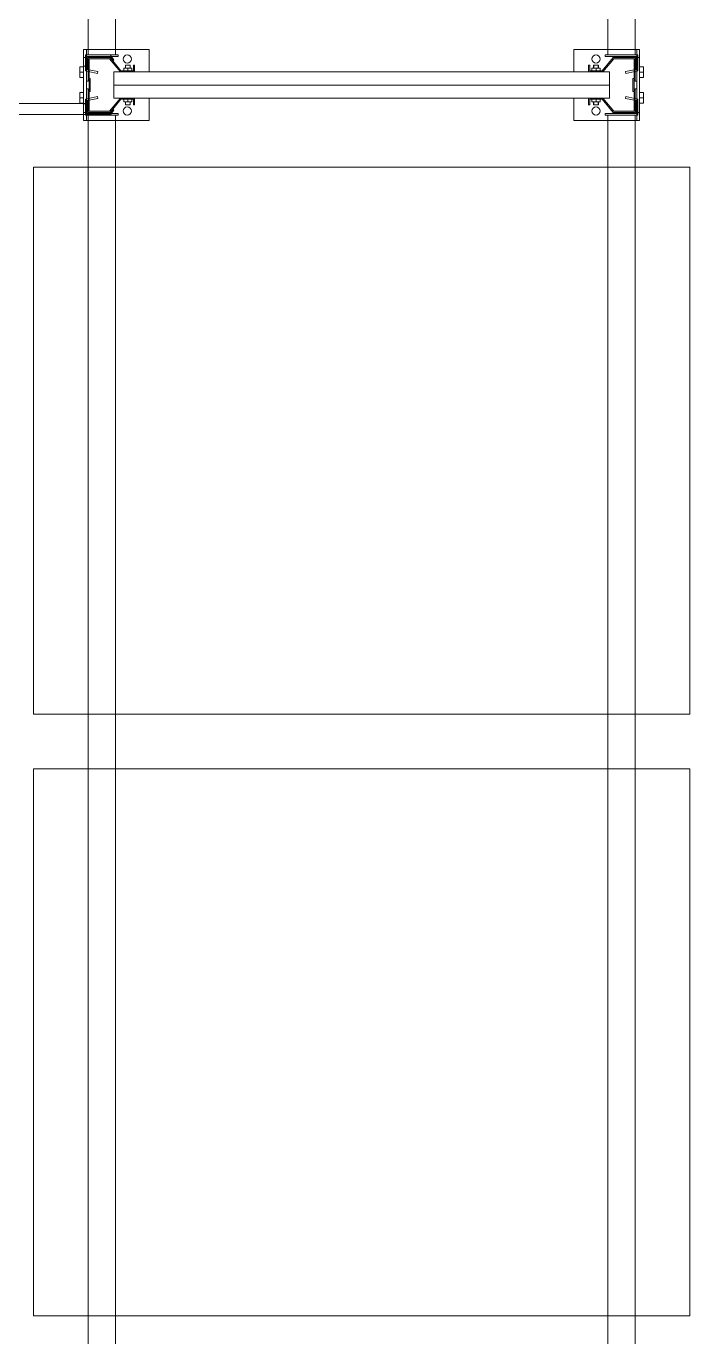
# Model space of a CAD drawing. Header units: metres. Extents: x 0 to 8715937, y -236336 to 216.
# Drawn here: x 158.661 to 159.874, y 53.806 to 56.202 of the extents above; entities that cross this region are included whole.
import ezdxf

# ---------------------------------------------------------------- set-up
doc = ezdxf.new("R2010")
doc.units = ezdxf.units.M
doc.header["$MEASUREMENT"] = 0
for name, color, linetype in [('0-BLOCK-EQUIPAMIENTO', 7, 'Continuous'), ('AAA BAST', 5, 'Continuous'), ('AAA CONECT', 3, 'Continuous'), ('AAA LARG', 1, 'Continuous'), ('AAA PALLETS', 7, 'Continuous')]:
    doc.layers.add(name, color=color, linetype=linetype)

# ---------------------------------------------------------------- blocks, each defined once
blk = doc.blocks.new('1A MODULO D FTE')
at = {"layer": 'AAA BAST', "lineweight": 5}
for points in [[(-2.34, 0.415), (-2.34, 0.417), (-2.35, 0.417), (-2.35, 0.44), (-2.326, 0.46), (-2.326, 0.5), (-2.366, 0.5), (-2.366, 0.498), (-2.386, 0.498), (-2.386, 0.5), (-2.426, 0.5), (-2.426, 0.46), (-2.402, 0.44), (-2.402, 0.417), (-2.412, 0.417), (-2.412, 0.415), (-2.4, 0.415), (-2.4, 0.4409), (-2.424, 0.4609), (-2.424, 0.498), (-2.388, 0.498), (-2.388, 0.496), (-2.364, 0.496), (-2.364, 0.498), (-2.328, 0.498), (-2.328, 0.4609), (-2.352, 0.4409), (-2.352, 0.415)], [(-0.012, 0.415), (-0.012, 0.417), (-0.002, 0.417), (-0.002, 0.44), (-0.026, 0.46), (-0.026, 0.5), (0.014, 0.5), (0.014, 0.498), (0.034, 0.498), (0.034, 0.5), (0.074, 0.5), (0.074, 0.46), (0.05, 0.44), (0.05, 0.417), (0.06, 0.417), (0.06, 0.415), (0.048, 0.415), (0.048, 0.4409), (0.072, 0.4609), (0.072, 0.498), (0.036, 0.498), (0.036, 0.496), (0.012, 0.496), (0.012, 0.498), (-0.024, 0.498), (-0.024, 0.4609), (0, 0.4409), (0, 0.415)], [(-2.34, -0.415), (-2.34, -0.417), (-2.35, -0.417), (-2.35, -0.44), (-2.326, -0.46), (-2.326, -0.5), (-2.366, -0.5), (-2.366, -0.498), (-2.386, -0.498), (-2.386, -0.5), (-2.426, -0.5), (-2.426, -0.46), (-2.402, -0.44), (-2.402, -0.417), (-2.412, -0.417), (-2.412, -0.415), (-2.4, -0.415), (-2.4, -0.4409), (-2.424, -0.4609), (-2.424, -0.498), (-2.388, -0.498), (-2.388, -0.496), (-2.364, -0.496), (-2.364, -0.498), (-2.328, -0.498), (-2.328, -0.4609), (-2.352, -0.4409), (-2.352, -0.415)], [(-0.012, -0.415), (-0.012, -0.417), (-0.002, -0.417), (-0.002, -0.44), (-0.026, -0.46), (-0.026, -0.5), (0.014, -0.5), (0.014, -0.498), (0.034, -0.498), (0.034, -0.5), (0.074, -0.5), (0.074, -0.46), (0.05, -0.44), (0.05, -0.417), (0.06, -0.417), (0.06, -0.415), (0.048, -0.415), (0.048, -0.4409), (0.072, -0.4609), (0.072, -0.498), (0.036, -0.498), (0.036, -0.496), (0.012, -0.496), (0.012, -0.498), (-0.024, -0.498), (-0.024, -0.4609), (0, -0.4409), (0, -0.415)]]:
    blk.add_hatch(color=251, dxfattribs=at).paths.add_polyline_path(points)
at = {"layer": 'AAA BAST', "color": 251, "lineweight": 5}
for p, q in [((-2.426, 0.5082), (-2.441, 0.5082)), ((-2.441, 0.5082), (-2.441, 0.3882)), ((-2.426, 0.5032), (-2.441, 0.5032)), ((-2.326, 0.5082), (-2.426, 0.5082)), ((-2.426, 0.5082), (-2.426, 0.5032)), ((-2.426, 0.5032), (-2.326, 0.5032)), ((-2.416, 0.5), (-2.416, 0.5032)), ((-2.416, 0.5032), (-2.383, 0.5032)), ((-2.3895, 0.5152), (-2.4095, 0.5152)), ((-2.4095, 0.5082), (-2.4095, 0.5152)), ((-2.3995, 0.5082), (-2.3995, 0.5152)), ((-2.3895, 0.5082), (-2.3895, 0.5152)), ((-2.383, 0.5), (-2.383, 0.5032)), ((-2.369, 0.5), (-2.369, 0.5032)), ((-2.3625, 0.5152), (-2.3425, 0.5152)), ((-2.3625, 0.5082), (-2.3625, 0.5152)), ((-2.3525, 0.5082), (-2.3525, 0.5152)), ((-2.3425, 0.5082), (-2.3425, 0.5152)), ((-2.336, 0.5), (-2.336, 0.5032)), ((-2.326, 0.5032), (-2.326, 0.5082)), ((-2.311, 0.5082), (-2.326, 0.5082)), ((-2.326, 0.5032), (-2.311, 0.5032)), ((-2.311, 0.3882), (-2.311, 0.5082)), ((-0.041, 0.3882), (-0.041, 0.5082)), ((-0.041, 0.5082), (-0.026, 0.5082)), ((-0.026, 0.5032), (-0.041, 0.5032)), ((-0.026, 0.5032), (-0.026, 0.5082)), ((-0.026, 0.5082), (0.074, 0.5082)), ((0.074, 0.5032), (-0.026, 0.5032)), ((-0.016, 0.5), (-0.016, 0.5032)), ((0.0105, 0.5152), (-0.0095, 0.5152)), ((-0.0095, 0.5082), (-0.0095, 0.5152)), ((0.0005, 0.5082), (0.0005, 0.5152)), ((0.0105, 0.5082), (0.0105, 0.5152)), ((0.017, 0.5), (0.017, 0.5032)), ((0.031, 0.5), (0.031, 0.5032)), ((0.064, 0.5032), (0.031, 0.5032)), ((0.0375, 0.5152), (0.0575, 0.5152)), ((0.0375, 0.5082), (0.0375, 0.5152)), ((0.0475, 0.5082), (0.0475, 0.5152)), ((0.0575, 0.5082), (0.0575, 0.5152)), ((0.064, 0.5), (0.064, 0.5032)), ((0.074, 0.5082), (0.074, 0.5032)), ((0.074, 0.5082), (0.089, 0.5082)), ((0.074, 0.5032), (0.089, 0.5032)), ((0.089, 0.5082), (0.089, 0.3882)), ((-2.386, 0.5), (-2.426, 0.5)), ((-2.426, 0.5), (-2.426, 0.46)), ((-2.424, 0.498), (-2.424, 0.4609)), ((-2.388, 0.498), (-2.424, 0.498)), ((-2.388, 0.498), (-2.388, 0.496)), ((-2.364, 0.496), (-2.388, 0.496)), ((-2.386, 0.5), (-2.386, 0.498)), ((-2.386, 0.5), (-2.383, 0.5)), ((-2.366, 0.498), (-2.386, 0.498)), ((-2.366, 0.5), (-2.369, 0.5)), ((-2.326, 0.5), (-2.366, 0.5)), ((-2.366, 0.5), (-2.366, 0.498)), ((-2.328, 0.498), (-2.364, 0.498)), ((-2.364, 0.498), (-2.364, 0.496)), ((-2.328, 0.498), (-2.328, 0.4609)), ((-2.326, 0.5), (-2.326, 0.46)), ((-0.026, 0.5), (0.014, 0.5)), ((-0.026, 0.5), (-0.026, 0.46)), ((-0.024, 0.498), (-0.024, 0.4609)), ((-0.024, 0.498), (0.012, 0.498)), ((0.012, 0.498), (0.012, 0.496)), ((0.012, 0.496), (0.036, 0.496)), ((0.014, 0.5), (0.014, 0.498)), ((0.014, 0.5), (0.017, 0.5)), ((0.014, 0.498), (0.034, 0.498)), ((0.034, 0.5), (0.031, 0.5)), ((0.034, 0.5), (0.074, 0.5)), ((0.034, 0.5), (0.034, 0.498)), ((0.036, 0.498), (0.072, 0.498)), ((0.036, 0.498), (0.036, 0.496)), ((0.072, 0.498), (0.072, 0.4609)), ((0.074, 0.5), (0.074, 0.46)), ((-2.426, 0.46), (-2.402, 0.44)), ((-2.424, 0.4609), (-2.4, 0.4409)), ((-2.328, 0.4609), (-2.352, 0.4409)), ((-2.326, 0.46), (-2.35, 0.44)), ((-0.026, 0.46), (-0.002, 0.44)), ((-0.024, 0.4609), (0, 0.4409)), ((0.072, 0.4609), (0.048, 0.4409)), ((0.074, 0.46), (0.05, 0.44)), ((-2.402, 0.436), (-2.407, 0.436)), ((-2.407, 0.421), (-2.407, 0.436)), ((-2.402, 0.44), (-2.402, 0.417)), ((-2.4, 0.453), (-2.376, 0.453)), ((-2.4, -0.453), (-2.4, 0.453)), ((-2.4, 0.4409), (-2.4, 0.415)), ((-2.376, 0.453), (-2.352, 0.453)), ((-2.376, -0.453), (-2.376, 0.453)), ((-2.352, -0.453), (-2.352, 0.453)), ((-2.352, 0.4409), (-2.352, 0.415)), ((-2.35, 0.44), (-2.35, 0.417)), ((-2.345, 0.436), (-2.35, 0.436)), ((-2.35, 0.421), (-2.35, 0.436)), ((-2.345, 0.421), (-2.345, 0.436)), ((-2.345, 0.4328), (-2.34, 0.4328)), ((-2.34, 0.4243), (-2.34, 0.4328)), ((-0.007, 0.4328), (-0.012, 0.4328)), ((-0.012, 0.4243), (-0.012, 0.4328)), ((-0.007, 0.436), (-0.002, 0.436)), ((-0.007, 0.421), (-0.007, 0.436)), ((-0.002, 0.44), (-0.002, 0.417)), ((-0.002, 0.421), (-0.002, 0.436)), ((0.024, 0.453), (0, 0.453)), ((0, -0.453), (0, 0.453)), ((0, 0.4409), (0, 0.415)), ((0.048, 0.453), (0.024, 0.453)), ((0.024, -0.453), (0.024, 0.453)), ((0.048, -0.453), (0.048, 0.453)), ((0.048, 0.4409), (0.048, 0.415)), ((0.05, 0.44), (0.05, 0.417)), ((0.05, 0.436), (0.055, 0.436)), ((0.055, 0.421), (0.055, 0.436)), ((-2.402, 0.417), (-2.412, 0.417)), ((-2.412, 0.417), (-2.412, 0.415)), ((-2.4, 0.415), (-2.412, 0.415)), ((-2.402, 0.4285), (-2.407, 0.4285)), ((-2.402, 0.421), (-2.407, 0.421)), ((-2.352, 0.415), (-2.34, 0.415)), ((-2.345, 0.4285), (-2.35, 0.4285)), ((-2.345, 0.421), (-2.35, 0.421)), ((-2.35, 0.417), (-2.34, 0.417)), ((-2.345, 0.4243), (-2.34, 0.4243)), ((-2.34, 0.415), (-2.34, 0.417)), ((-0.007, 0.4243), (-0.012, 0.4243)), ((-0.002, 0.417), (-0.012, 0.417)), ((-0.012, 0.415), (-0.012, 0.417)), ((0, 0.415), (-0.012, 0.415)), ((-0.007, 0.4285), (-0.002, 0.4285)), ((-0.007, 0.421), (-0.002, 0.421)), ((0.048, 0.415), (0.06, 0.415)), ((0.05, 0.4285), (0.055, 0.4285)), ((0.05, 0.421), (0.055, 0.421)), ((0.05, 0.417), (0.06, 0.417)), ((0.06, 0.417), (0.06, 0.415)), ((-2.441, 0.3882), (-2.4, 0.3882)), ((-2.352, 0.3882), (-2.311, 0.3882)), ((0, 0.3882), (-0.041, 0.3882)), ((0.089, 0.3882), (0.048, 0.3882)), ((-2.441, -0.5082), (-2.441, -0.3882)), ((-2.441, -0.3882), (-2.4, -0.3882)), ((-2.352, -0.3882), (-2.311, -0.3882)), ((-2.311, -0.3882), (-2.311, -0.5082)), ((0, -0.3882), (-0.041, -0.3882)), ((-0.041, -0.3882), (-0.041, -0.5082)), ((0.089, -0.3882), (0.048, -0.3882)), ((0.089, -0.5082), (0.089, -0.3882)), ((-2.4, -0.415), (-2.412, -0.415)), ((-2.412, -0.417), (-2.412, -0.415)), ((-2.402, -0.417), (-2.412, -0.417)), ((-2.402, -0.4199), (-2.407, -0.4199)), ((-2.407, -0.4349), (-2.407, -0.4199)), ((-2.402, -0.4274), (-2.407, -0.4274)), ((-2.402, -0.44), (-2.402, -0.417)), ((-2.4, -0.4409), (-2.4, -0.415)), ((-2.352, -0.4409), (-2.352, -0.415)), ((-2.352, -0.415), (-2.34, -0.415)), ((-2.35, -0.44), (-2.35, -0.417)), ((-2.35, -0.417), (-2.34, -0.417)), ((-2.345, -0.4199), (-2.35, -0.4199)), ((-2.35, -0.4349), (-2.35, -0.4199)), ((-2.345, -0.4274), (-2.35, -0.4274)), ((-2.345, -0.4349), (-2.345, -0.4199)), ((-2.345, -0.4232), (-2.34, -0.4232)), ((-2.34, -0.415), (-2.34, -0.417)), ((-2.34, -0.4317), (-2.34, -0.4232)), ((0, -0.415), (-0.012, -0.415)), ((-0.012, -0.415), (-0.012, -0.417)), ((-0.002, -0.417), (-0.012, -0.417)), ((-0.007, -0.4232), (-0.012, -0.4232)), ((-0.012, -0.4317), (-0.012, -0.4232)), ((-0.007, -0.4199), (-0.002, -0.4199)), ((-0.007, -0.4349), (-0.007, -0.4199)), ((-0.007, -0.4274), (-0.002, -0.4274)), ((-0.002, -0.44), (-0.002, -0.417)), ((-0.002, -0.4349), (-0.002, -0.4199)), ((0, -0.4409), (0, -0.415)), ((0.048, -0.4409), (0.048, -0.415)), ((0.048, -0.415), (0.06, -0.415)), ((0.05, -0.44), (0.05, -0.417)), ((0.05, -0.417), (0.06, -0.417)), ((0.05, -0.4199), (0.055, -0.4199)), ((0.05, -0.4274), (0.055, -0.4274)), ((0.055, -0.4349), (0.055, -0.4199)), ((0.06, -0.417), (0.06, -0.415)), ((-2.426, -0.46), (-2.402, -0.44)), ((-2.424, -0.4609), (-2.4, -0.4409)), ((-2.402, -0.4349), (-2.407, -0.4349)), ((-2.4, -0.453), (-2.376, -0.453)), ((-2.376, -0.453), (-2.352, -0.453)), ((-2.328, -0.4609), (-2.352, -0.4409)), ((-2.345, -0.4349), (-2.35, -0.4349)), ((-2.326, -0.46), (-2.35, -0.44)), ((-2.345, -0.4317), (-2.34, -0.4317)), ((-0.026, -0.46), (-0.002, -0.44)), ((-0.024, -0.4609), (0, -0.4409)), ((-0.007, -0.4317), (-0.012, -0.4317)), ((-0.007, -0.4349), (-0.002, -0.4349)), ((0.024, -0.453), (0, -0.453)), ((0.048, -0.453), (0.024, -0.453)), ((0.072, -0.4609), (0.048, -0.4409)), ((0.05, -0.4349), (0.055, -0.4349)), ((0.074, -0.46), (0.05, -0.44)), ((-2.426, -0.5), (-2.426, -0.46)), ((-2.424, -0.498), (-2.424, -0.4609)), ((-2.328, -0.498), (-2.328, -0.4609)), ((-2.326, -0.5), (-2.326, -0.46)), ((-0.026, -0.5), (-0.026, -0.46)), ((-0.024, -0.498), (-0.024, -0.4609)), ((0.072, -0.498), (0.072, -0.4609)), ((0.074, -0.5), (0.074, -0.46)), ((-2.386, -0.5), (-2.426, -0.5)), ((-2.388, -0.498), (-2.424, -0.498)), ((-2.416, -0.5), (-2.416, -0.5032)), ((-2.388, -0.498), (-2.388, -0.496)), ((-2.364, -0.496), (-2.388, -0.496)), ((-2.366, -0.498), (-2.386, -0.498)), ((-2.386, -0.5), (-2.386, -0.498)), ((-2.386, -0.5), (-2.383, -0.5)), ((-2.383, -0.5), (-2.383, -0.5032)), ((-2.369, -0.5), (-2.369, -0.5032)), ((-2.366, -0.5), (-2.369, -0.5)), ((-2.366, -0.5), (-2.366, -0.498)), ((-2.326, -0.5), (-2.366, -0.5)), ((-2.364, -0.498), (-2.364, -0.496)), ((-2.328, -0.498), (-2.364, -0.498)), ((-2.336, -0.5), (-2.336, -0.5032)), ((-0.026, -0.5), (0.014, -0.5)), ((-0.024, -0.498), (0.012, -0.498)), ((-0.016, -0.5), (-0.016, -0.5032)), ((0.012, -0.498), (0.012, -0.496)), ((0.012, -0.496), (0.036, -0.496)), ((0.014, -0.498), (0.034, -0.498)), ((0.014, -0.5), (0.014, -0.498)), ((0.014, -0.5), (0.017, -0.5)), ((0.017, -0.5), (0.017, -0.5032)), ((0.031, -0.5), (0.031, -0.5032)), ((0.034, -0.5), (0.031, -0.5)), ((0.034, -0.5), (0.034, -0.498)), ((0.034, -0.5), (0.074, -0.5)), ((0.036, -0.498), (0.036, -0.496)), ((0.036, -0.498), (0.072, -0.498)), ((0.064, -0.5), (0.064, -0.5032)), ((-2.426, -0.5032), (-2.441, -0.5032)), ((-2.426, -0.5082), (-2.441, -0.5082)), ((-2.426, -0.5032), (-2.326, -0.5032)), ((-2.426, -0.5082), (-2.426, -0.5032)), ((-2.326, -0.5082), (-2.426, -0.5082)), ((-2.416, -0.5032), (-2.383, -0.5032)), ((-2.4095, -0.5082), (-2.4095, -0.5152)), ((-2.3895, -0.5152), (-2.4095, -0.5152)), ((-2.3995, -0.5082), (-2.3995, -0.5152)), ((-2.3895, -0.5082), (-2.3895, -0.5152)), ((-2.3625, -0.5082), (-2.3625, -0.5152)), ((-2.3625, -0.5152), (-2.3425, -0.5152)), ((-2.3525, -0.5082), (-2.3525, -0.5152)), ((-2.3425, -0.5082), (-2.3425, -0.5152)), ((-2.326, -0.5032), (-2.326, -0.5082)), ((-2.326, -0.5032), (-2.311, -0.5032)), ((-2.311, -0.5082), (-2.326, -0.5082)), ((-0.026, -0.5032), (-0.041, -0.5032)), ((-0.041, -0.5082), (-0.026, -0.5082)), ((0.074, -0.5032), (-0.026, -0.5032)), ((-0.026, -0.5032), (-0.026, -0.5082)), ((-0.026, -0.5082), (0.074, -0.5082)), ((-0.0095, -0.5082), (-0.0095, -0.5152)), ((0.0105, -0.5152), (-0.0095, -0.5152)), ((0.0005, -0.5082), (0.0005, -0.5152)), ((0.0105, -0.5082), (0.0105, -0.5152)), ((0.064, -0.5032), (0.031, -0.5032)), ((0.0375, -0.5082), (0.0375, -0.5152)), ((0.0375, -0.5152), (0.0575, -0.5152)), ((0.0475, -0.5082), (0.0475, -0.5152)), ((0.0575, -0.5082), (0.0575, -0.5152)), ((0.074, -0.5082), (0.074, -0.5032)), ((0.074, -0.5032), (0.089, -0.5032)), ((0.074, -0.5082), (0.089, -0.5082))]:
    blk.add_line(p, q, dxfattribs=at)
for centre in [(-2.4235, 0.4285), (-2.3285, 0.4285), (-0.0235, 0.4285), (0.0715, 0.4285), (-2.4235, -0.4285), (-2.3285, -0.4285), (-0.0235, -0.4285), (0.0715, -0.4285)]:
    blk.add_circle(centre, 0.0075, dxfattribs=at)
at = {"layer": 'AAA CONECT', "color": 251, "lineweight": 5}
for p, q in [((-2.4223, -0.4527), (-2.43, -0.4591)), ((-2.421, -0.4542), (-2.428, -0.46)), ((-2.4223, -0.4527), (-2.421, -0.4542)), ((-2.3297, -0.4527), (-2.331, -0.4542)), ((-2.331, -0.4542), (-2.324, -0.46)), ((-2.3297, -0.4527), (-2.322, -0.4591)), ((-0.0223, -0.4527), (-0.03, -0.4591)), ((-0.021, -0.4542), (-0.028, -0.46)), ((-0.0223, -0.4527), (-0.021, -0.4542)), ((-2.428, -0.5016), (-2.428, -0.46)), ((-2.324, -0.5016), (-2.324, -0.46)), ((-0.028, -0.5016), (-0.028, -0.46)), ((-2.428, -0.5016), (-2.415, -0.5016)), ((-2.41, -0.5066), (-2.415, -0.5016)), ((-2.342, -0.5066), (-2.337, -0.5016)), ((-2.324, -0.5016), (-2.337, -0.5016)), ((-0.028, -0.5016), (-0.015, -0.5016)), ((-0.01, -0.5066), (-0.015, -0.5016))]:
    blk.add_line(p, q, dxfattribs=at)
at = {"layer": 'AAA CONECT', "color": 251, "lineweight": 5, "ltscale": 0.21}
for p, q in [((-2.43, -0.4591), (-2.43, -0.7909)), ((-0.03, -0.4591), (-0.03, -0.7909)), ((-2.41, -0.5066), (-2.41, -0.7434)), ((-0.01, -0.5066), (-0.01, -0.7434))]:
    blk.add_line(p, q, dxfattribs=at)
at = {"layer": 'AAA LARG', "color": 251, "lineweight": 5}
for p, q in [((-2.35, 0.505), (-2.3547, 0.4829)), ((-2.35, 0.505), (-2.321, 0.505)), ((-2.321, 0.505), (-2.321, 0.445)), ((-0.002, 0.505), (-0.031, 0.505)), ((-0.031, 0.505), (-0.031, 0.445)), ((-0.002, 0.505), (0.0027, 0.4829)), ((-2.3516, 0.4822), (-2.3547, 0.4829)), ((-2.3474, 0.5018), (-2.3516, 0.4822)), ((-2.3242, 0.5018), (-2.3474, 0.5018)), ((-2.3242, 0.445), (-2.3242, 0.5018)), ((-2.321, 0.5), (-0.031, 0.5)), ((-0.0278, 0.445), (-0.0278, 0.5018)), ((-0.0278, 0.5018), (-0.0046, 0.5018)), ((-0.0046, 0.5018), (-0.0004, 0.4822)), ((-0.0004, 0.4822), (0.0027, 0.4829)), ((-2.321, 0.445), (-2.3242, 0.445)), ((-2.321, 0.45), (-0.031, 0.45)), ((-0.031, 0.445), (-0.0278, 0.445)), ((-2.321, -0.445), (-2.3242, -0.445)), ((-2.3242, -0.445), (-2.3242, -0.5018)), ((-2.321, -0.505), (-2.321, -0.445)), ((-2.321, -0.45), (-0.031, -0.45)), ((-0.031, -0.505), (-0.031, -0.445)), ((-0.031, -0.445), (-0.0278, -0.445)), ((-0.0278, -0.445), (-0.0278, -0.5018)), ((-2.3516, -0.4822), (-2.3547, -0.4829)), ((-2.35, -0.505), (-2.3547, -0.4829)), ((-2.3474, -0.5018), (-2.3516, -0.4822)), ((-2.3242, -0.5018), (-2.3474, -0.5018)), ((-2.321, -0.5), (-0.031, -0.5)), ((-0.0278, -0.5018), (-0.0046, -0.5018)), ((-0.0046, -0.5018), (-0.0004, -0.4822)), ((-0.002, -0.505), (0.0027, -0.4829)), ((-0.0004, -0.4822), (0.0027, -0.4829)), ((-2.35, -0.505), (-2.321, -0.505)), ((-0.002, -0.505), (-0.031, -0.505))]:
    blk.add_line(p, q, dxfattribs=at)
at = {"layer": 'AAA PALLETS', "color": 251, "lineweight": 5, "ltscale": 0.21}
for p, q in [((-1.226, 0.6), (-2.226, 0.6)), ((-2.226, 0.6), (-2.226, -0.6)), ((-1.226, -0.6), (-1.226, 0.6)), ((-0.126, 0.6), (-1.126, 0.6)), ((-1.126, 0.6), (-1.126, -0.6)), ((-0.126, -0.6), (-0.126, 0.6)), ((-2.226, -0.6), (-1.226, -0.6)), ((-1.126, -0.6), (-0.126, -0.6))]:
    blk.add_line(p, q, dxfattribs=at)
blk = doc.blocks.new('DPM-EQUIPAMIENTO')
at = {"layer": 'AAA BAST', "xscale": -1, "rotation": 270}
for p in [(71.5542, 58.4703), (71.5542, 56.0703)]:
    blk.add_blockref('1A MODULO D FTE', p, dxfattribs=at)

msp = doc.modelspace()

# ---------------------------------------------------------------- hatches: boundary and pattern name
at = {"layer": 'AAA BAST', "lineweight": 5}
for points in [[(158.8592, 56.0583), (158.8572, 56.0583), (158.8572, 56.0683), (158.8342, 56.0683), (158.8142, 56.0443), (158.7742, 56.0443), (158.7742, 56.0843), (158.7762, 56.0843), (158.7762, 56.1043), (158.7742, 56.1043), (158.7742, 56.1443), (158.8142, 56.1443), (158.8342, 56.1203), (158.8572, 56.1203), (158.8572, 56.1303), (158.8592, 56.1303), (158.8592, 56.1183), (158.8332, 56.1183), (158.8132, 56.1423), (158.7762, 56.1423), (158.7762, 56.1063), (158.7782, 56.1063), (158.7782, 56.0823), (158.7762, 56.0823), (158.7762, 56.0463), (158.8132, 56.0463), (158.8332, 56.0703), (158.8592, 56.0703)], [(158.8592, 56.1303), (158.8572, 56.1303), (158.8572, 56.1203), (158.8342, 56.1203), (158.8142, 56.1443), (158.7742, 56.1443), (158.7742, 56.1043), (158.7762, 56.1043), (158.7762, 56.0843), (158.7742, 56.0843), (158.7742, 56.0443), (158.8142, 56.0443), (158.8342, 56.0683), (158.8572, 56.0683), (158.8572, 56.0583), (158.8592, 56.0583), (158.8592, 56.0703), (158.8332, 56.0703), (158.8132, 56.0463), (158.7762, 56.0463), (158.7762, 56.0823), (158.7782, 56.0823), (158.7782, 56.1063), (158.7762, 56.1063), (158.7762, 56.1423), (158.8132, 56.1423), (158.8332, 56.1183), (158.8592, 56.1183)], [(159.6892, 56.0583), (159.6912, 56.0583), (159.6912, 56.0683), (159.7142, 56.0683), (159.7342, 56.0443), (159.7742, 56.0443), (159.7742, 56.0843), (159.7722, 56.0843), (159.7722, 56.1043), (159.7742, 56.1043), (159.7742, 56.1443), (159.7342, 56.1443), (159.7142, 56.1203), (159.6912, 56.1203), (159.6912, 56.1303), (159.6892, 56.1303), (159.6892, 56.1183), (159.7151, 56.1183), (159.7351, 56.1423), (159.7722, 56.1423), (159.7722, 56.1063), (159.7702, 56.1063), (159.7702, 56.0823), (159.7722, 56.0823), (159.7722, 56.0463), (159.7351, 56.0463), (159.7151, 56.0703), (159.6892, 56.0703)], [(159.6892, 56.1303), (159.6912, 56.1303), (159.6912, 56.1203), (159.7142, 56.1203), (159.7342, 56.1443), (159.7742, 56.1443), (159.7742, 56.1043), (159.7722, 56.1043), (159.7722, 56.0843), (159.7742, 56.0843), (159.7742, 56.0443), (159.7342, 56.0443), (159.7142, 56.0683), (159.6912, 56.0683), (159.6912, 56.0583), (159.6892, 56.0583), (159.6892, 56.0703), (159.7151, 56.0703), (159.7351, 56.0463), (159.7722, 56.0463), (159.7722, 56.0823), (159.7702, 56.0823), (159.7702, 56.1063), (159.7722, 56.1063), (159.7722, 56.1423), (159.7351, 56.1423), (159.7151, 56.1183), (159.6892, 56.1183)]]:
    msp.add_hatch(color=251, dxfattribs=at).paths.add_polyline_path(points)

# ---------------------------------------------------------------- linework, layer by layer
at = {"layer": 'AAA BAST', "color": 251, "lineweight": 5}
for p, q in [((158.766, 56.1443), (158.766, 56.1593)), ((158.766, 56.1593), (158.886, 56.1593)), ((158.886, 56.1593), (158.766, 56.1593)), ((158.766, 56.1593), (158.766, 56.1443)), ((158.771, 56.1443), (158.771, 56.1593)), ((158.771, 56.1443), (158.771, 56.1593)), ((158.886, 56.1593), (158.886, 56.1183)), ((158.886, 56.1183), (158.886, 56.1593)), ((159.7824, 56.1593), (159.6624, 56.1593)), ((159.6624, 56.1593), (159.6624, 56.1183)), ((159.6624, 56.1183), (159.6624, 56.1593)), ((159.6624, 56.1593), (159.7824, 56.1593)), ((159.7774, 56.1443), (159.7774, 56.1593)), ((159.7774, 56.1443), (159.7774, 56.1593)), ((159.7824, 56.1443), (159.7824, 56.1593)), ((159.7824, 56.1593), (159.7824, 56.1443)), ((158.766, 56.0443), (158.766, 56.1443)), ((158.766, 56.1443), (158.771, 56.1443)), ((158.771, 56.1443), (158.766, 56.1443)), ((158.766, 56.1443), (158.766, 56.0443)), ((158.771, 56.1443), (158.771, 56.0443)), ((158.771, 56.0443), (158.771, 56.1443)), ((158.7742, 56.1343), (158.771, 56.1343)), ((158.771, 56.1343), (158.771, 56.1013)), ((158.7742, 56.1343), (158.771, 56.1343)), ((158.7742, 56.1043), (158.7742, 56.1443)), ((158.7742, 56.1443), (158.8142, 56.1443)), ((158.7742, 56.1443), (158.7742, 56.1043)), ((158.7742, 56.1443), (158.8142, 56.1443)), ((158.7762, 56.1423), (158.8132, 56.1423)), ((158.7762, 56.1063), (158.7762, 56.1423)), ((158.7762, 56.1423), (158.8132, 56.1423)), ((158.7762, 56.1423), (158.7762, 56.1063)), ((158.8132, 56.1423), (158.8332, 56.1183)), ((158.8132, 56.1423), (158.8332, 56.1183)), ((158.8142, 56.1443), (158.8342, 56.1203)), ((158.8142, 56.1443), (158.8342, 56.1203)), ((159.7342, 56.1443), (159.7142, 56.1203)), ((159.7342, 56.1443), (159.7142, 56.1203)), ((159.7351, 56.1423), (159.7151, 56.1183)), ((159.7351, 56.1423), (159.7151, 56.1183)), ((159.7742, 56.1443), (159.7342, 56.1443)), ((159.7742, 56.1443), (159.7342, 56.1443)), ((159.7722, 56.1423), (159.7351, 56.1423)), ((159.7722, 56.1423), (159.7351, 56.1423)), ((159.7722, 56.1063), (159.7722, 56.1423)), ((159.7722, 56.1423), (159.7722, 56.1063)), ((159.7742, 56.1043), (159.7742, 56.1443)), ((159.7742, 56.1443), (159.7742, 56.1043)), ((159.7742, 56.1343), (159.7774, 56.1343)), ((159.7742, 56.1343), (159.7774, 56.1343)), ((159.7774, 56.1443), (159.7774, 56.0443)), ((159.7824, 56.1443), (159.7774, 56.1443)), ((159.7774, 56.0443), (159.7774, 56.1443)), ((159.7774, 56.1443), (159.7824, 56.1443)), ((159.7774, 56.1343), (159.7774, 56.1013)), ((159.7824, 56.0443), (159.7824, 56.1443)), ((159.7824, 56.1443), (159.7824, 56.0443)), ((158.759, 56.1078), (158.759, 56.1278)), ((158.766, 56.1278), (158.759, 56.1278)), ((158.759, 56.1078), (158.759, 56.1278)), ((158.766, 56.1278), (158.759, 56.1278)), ((158.766, 56.1178), (158.759, 56.1178)), ((158.766, 56.1178), (158.759, 56.1178)), ((158.8212, 56.1183), (158.8212, 56.0943)), ((158.8212, 56.1183), (159.7271, 56.1183)), ((158.8212, 56.0943), (158.8212, 56.1183)), ((158.8212, 56.1183), (159.7271, 56.1183)), ((158.8332, 56.1183), (158.8592, 56.1183)), ((158.8332, 56.1183), (158.8592, 56.1183)), ((158.8342, 56.1203), (158.8572, 56.1203)), ((158.8342, 56.1203), (158.8572, 56.1203)), ((158.8392, 56.1203), (158.8392, 56.1253)), ((158.8392, 56.1253), (158.8542, 56.1253)), ((158.8392, 56.1253), (158.8392, 56.1203)), ((158.8392, 56.1253), (158.8542, 56.1253)), ((158.8392, 56.1203), (158.8542, 56.1203)), ((158.8425, 56.1253), (158.8425, 56.1303)), ((158.8425, 56.1303), (158.851, 56.1303)), ((158.8467, 56.1203), (158.8467, 56.1253)), ((158.8467, 56.1253), (158.8467, 56.1203)), ((158.851, 56.1253), (158.851, 56.1303)), ((158.8542, 56.1203), (158.8542, 56.1253)), ((158.8542, 56.1253), (158.8542, 56.1203)), ((158.8572, 56.1203), (158.8572, 56.1303)), ((158.8572, 56.1303), (158.8592, 56.1303)), ((158.8572, 56.1203), (158.8572, 56.1303)), ((158.8592, 56.1303), (158.8572, 56.1303)), ((158.8592, 56.1183), (158.8592, 56.1303)), ((158.8592, 56.1183), (158.8592, 56.1303)), ((159.6892, 56.1183), (159.6892, 56.1303)), ((159.6912, 56.1303), (159.6892, 56.1303)), ((159.6892, 56.1183), (159.6892, 56.1303)), ((159.6892, 56.1303), (159.6912, 56.1303)), ((159.7151, 56.1183), (159.6892, 56.1183)), ((159.7151, 56.1183), (159.6892, 56.1183)), ((159.6912, 56.1203), (159.6912, 56.1303)), ((159.6912, 56.1203), (159.6912, 56.1303)), ((159.7142, 56.1203), (159.6912, 56.1203)), ((159.7142, 56.1203), (159.6912, 56.1203)), ((159.6952, 56.1203), (159.6952, 56.1253)), ((159.6952, 56.1253), (159.7102, 56.1253)), ((159.6952, 56.1253), (159.6952, 56.1203)), ((159.6952, 56.1253), (159.7102, 56.1253)), ((159.6952, 56.1203), (159.7102, 56.1203)), ((159.6984, 56.1253), (159.6984, 56.1303)), ((159.6984, 56.1303), (159.7069, 56.1303)), ((159.7027, 56.1203), (159.7027, 56.1253)), ((159.7027, 56.1253), (159.7027, 56.1203)), ((159.7069, 56.1253), (159.7069, 56.1303)), ((159.7102, 56.1203), (159.7102, 56.1253)), ((159.7102, 56.1253), (159.7102, 56.1203)), ((159.7271, 56.1183), (159.7271, 56.0943)), ((159.7271, 56.0943), (159.7271, 56.1183)), ((159.7824, 56.1278), (159.7894, 56.1278)), ((159.7824, 56.1278), (159.7894, 56.1278)), ((159.7824, 56.1178), (159.7894, 56.1178)), ((159.7824, 56.1178), (159.7894, 56.1178)), ((159.7894, 56.1078), (159.7894, 56.1278)), ((159.7894, 56.1078), (159.7894, 56.1278)), ((158.766, 56.1078), (158.759, 56.1078)), ((158.766, 56.1078), (158.759, 56.1078)), ((158.7742, 56.1013), (158.771, 56.1013)), ((158.7742, 56.1013), (158.771, 56.1013)), ((158.7742, 56.0873), (158.771, 56.0873)), ((158.7742, 56.0873), (158.771, 56.0873)), ((158.771, 56.0543), (158.771, 56.0873)), ((158.7742, 56.1043), (158.7762, 56.1043)), ((158.7742, 56.1043), (158.7742, 56.1013)), ((158.7742, 56.1043), (158.7762, 56.1043)), ((158.7742, 56.1043), (158.7742, 56.1013)), ((158.7742, 56.0843), (158.7742, 56.0873)), ((158.7742, 56.0843), (158.7742, 56.0873)), ((158.7762, 56.1063), (158.7782, 56.1063)), ((158.7762, 56.1063), (158.7782, 56.1063)), ((158.7762, 56.0843), (158.7762, 56.1043)), ((158.7762, 56.1043), (158.7762, 56.0843)), ((158.7782, 56.0823), (158.7782, 56.1063)), ((158.7782, 56.1063), (158.7782, 56.0823)), ((158.8212, 56.0943), (158.8212, 56.0703)), ((158.8212, 56.0943), (159.7271, 56.0943)), ((158.8212, 56.0703), (158.8212, 56.0943)), ((158.8212, 56.0943), (159.7271, 56.0943)), ((159.7271, 56.0943), (159.7271, 56.0703)), ((159.7271, 56.0703), (159.7271, 56.0943)), ((159.7722, 56.1063), (159.7702, 56.1063)), ((159.7702, 56.0823), (159.7702, 56.1063)), ((159.7722, 56.1063), (159.7702, 56.1063)), ((159.7702, 56.1063), (159.7702, 56.0823)), ((159.7722, 56.0843), (159.7722, 56.1043)), ((159.7742, 56.1043), (159.7722, 56.1043)), ((159.7722, 56.1043), (159.7722, 56.0843)), ((159.7742, 56.1043), (159.7722, 56.1043)), ((159.7742, 56.1043), (159.7742, 56.1013)), ((159.7742, 56.1043), (159.7742, 56.1013)), ((159.7742, 56.1013), (159.7774, 56.1013)), ((159.7742, 56.1013), (159.7774, 56.1013)), ((159.7742, 56.0873), (159.7774, 56.0873)), ((159.7742, 56.0843), (159.7742, 56.0873)), ((159.7742, 56.0873), (159.7774, 56.0873)), ((159.7742, 56.0843), (159.7742, 56.0873)), ((159.7774, 56.0543), (159.7774, 56.0873)), ((159.7824, 56.1078), (159.7894, 56.1078)), ((159.7824, 56.1078), (159.7894, 56.1078)), ((158.759, 56.0808), (158.759, 56.0608)), ((158.766, 56.0808), (158.759, 56.0808)), ((158.759, 56.0808), (158.759, 56.0608)), ((158.766, 56.0808), (158.759, 56.0808)), ((158.766, 56.0708), (158.759, 56.0708)), ((158.766, 56.0708), (158.759, 56.0708)), ((158.7742, 56.0443), (158.7742, 56.0843)), ((158.7742, 56.0843), (158.7762, 56.0843)), ((158.7742, 56.0843), (158.7742, 56.0443)), ((158.7742, 56.0843), (158.7762, 56.0843)), ((158.7762, 56.0463), (158.7762, 56.0823)), ((158.7762, 56.0823), (158.7782, 56.0823)), ((158.7762, 56.0823), (158.7762, 56.0463)), ((158.7762, 56.0823), (158.7782, 56.0823)), ((158.8132, 56.0463), (158.8332, 56.0703)), ((158.8132, 56.0463), (158.8332, 56.0703)), ((158.8142, 56.0443), (158.8342, 56.0683)), ((158.8142, 56.0443), (158.8342, 56.0683)), ((158.8212, 56.0703), (159.7271, 56.0703)), ((158.8212, 56.0703), (159.7271, 56.0703)), ((158.8332, 56.0703), (158.8592, 56.0703)), ((158.8332, 56.0703), (158.8592, 56.0703)), ((158.8342, 56.0683), (158.8572, 56.0683)), ((158.8342, 56.0683), (158.8572, 56.0683)), ((158.8392, 56.0633), (158.8392, 56.0683)), ((158.8392, 56.0683), (158.8542, 56.0683)), ((158.8392, 56.0683), (158.8392, 56.0633)), ((158.8392, 56.0633), (158.8542, 56.0633)), ((158.8392, 56.0633), (158.8542, 56.0633)), ((158.8425, 56.0633), (158.8425, 56.0583)), ((158.8467, 56.0633), (158.8467, 56.0683)), ((158.8467, 56.0683), (158.8467, 56.0633)), ((158.851, 56.0633), (158.851, 56.0583)), ((158.8542, 56.0633), (158.8542, 56.0683)), ((158.8542, 56.0683), (158.8542, 56.0633)), ((158.8572, 56.0683), (158.8572, 56.0583)), ((158.8572, 56.0683), (158.8572, 56.0583)), ((158.8592, 56.0703), (158.8592, 56.0583)), ((158.8592, 56.0703), (158.8592, 56.0583)), ((158.886, 56.0703), (158.886, 56.0293)), ((158.886, 56.0293), (158.886, 56.0703)), ((159.6624, 56.0703), (159.6624, 56.0293)), ((159.6624, 56.0293), (159.6624, 56.0703)), ((159.7151, 56.0703), (159.6892, 56.0703)), ((159.6892, 56.0703), (159.6892, 56.0583)), ((159.7151, 56.0703), (159.6892, 56.0703)), ((159.6892, 56.0703), (159.6892, 56.0583)), ((159.7142, 56.0683), (159.6912, 56.0683)), ((159.6912, 56.0683), (159.6912, 56.0583)), ((159.7142, 56.0683), (159.6912, 56.0683)), ((159.6912, 56.0683), (159.6912, 56.0583)), ((159.6952, 56.0633), (159.6952, 56.0683)), ((159.6952, 56.0683), (159.7102, 56.0683)), ((159.6952, 56.0683), (159.6952, 56.0633)), ((159.6952, 56.0633), (159.7102, 56.0633)), ((159.6952, 56.0633), (159.7102, 56.0633)), ((159.6984, 56.0633), (159.6984, 56.0583)), ((159.7027, 56.0633), (159.7027, 56.0683)), ((159.7027, 56.0683), (159.7027, 56.0633)), ((159.7069, 56.0633), (159.7069, 56.0583)), ((159.7102, 56.0633), (159.7102, 56.0683)), ((159.7102, 56.0683), (159.7102, 56.0633)), ((159.7342, 56.0443), (159.7142, 56.0683)), ((159.7342, 56.0443), (159.7142, 56.0683)), ((159.7351, 56.0463), (159.7151, 56.0703)), ((159.7351, 56.0463), (159.7151, 56.0703)), ((159.7722, 56.0823), (159.7702, 56.0823)), ((159.7722, 56.0823), (159.7702, 56.0823)), ((159.7742, 56.0843), (159.7722, 56.0843)), ((159.7742, 56.0843), (159.7722, 56.0843)), ((159.7722, 56.0463), (159.7722, 56.0823)), ((159.7722, 56.0823), (159.7722, 56.0463)), ((159.7742, 56.0443), (159.7742, 56.0843)), ((159.7742, 56.0843), (159.7742, 56.0443)), ((159.7824, 56.0808), (159.7894, 56.0808)), ((159.7824, 56.0808), (159.7894, 56.0808)), ((159.7824, 56.0708), (159.7894, 56.0708)), ((159.7824, 56.0708), (159.7894, 56.0708)), ((159.7894, 56.0808), (159.7894, 56.0608)), ((159.7894, 56.0808), (159.7894, 56.0608)), ((158.766, 56.0608), (158.759, 56.0608)), ((158.766, 56.0608), (158.759, 56.0608)), ((158.771, 56.0443), (158.766, 56.0443)), ((158.766, 56.0293), (158.766, 56.0443)), ((158.766, 56.0443), (158.771, 56.0443)), ((158.766, 56.0443), (158.766, 56.0293)), ((158.7742, 56.0543), (158.771, 56.0543)), ((158.7742, 56.0543), (158.771, 56.0543)), ((158.771, 56.0443), (158.771, 56.0293)), ((158.771, 56.0443), (158.771, 56.0293)), ((158.7742, 56.0443), (158.8142, 56.0443)), ((158.7742, 56.0443), (158.8142, 56.0443)), ((158.7762, 56.0463), (158.8132, 56.0463)), ((158.7762, 56.0463), (158.8132, 56.0463)), ((158.8425, 56.0583), (158.851, 56.0583)), ((158.8592, 56.0583), (158.8572, 56.0583)), ((158.8572, 56.0583), (158.8592, 56.0583)), ((159.6892, 56.0583), (159.6912, 56.0583)), ((159.6912, 56.0583), (159.6892, 56.0583)), ((159.6984, 56.0583), (159.7069, 56.0583)), ((159.7742, 56.0443), (159.7342, 56.0443)), ((159.7742, 56.0443), (159.7342, 56.0443)), ((159.7722, 56.0463), (159.7351, 56.0463)), ((159.7722, 56.0463), (159.7351, 56.0463)), ((159.7742, 56.0543), (159.7774, 56.0543)), ((159.7742, 56.0543), (159.7774, 56.0543)), ((159.7774, 56.0443), (159.7824, 56.0443)), ((159.7774, 56.0443), (159.7774, 56.0293)), ((159.7824, 56.0443), (159.7774, 56.0443)), ((159.7774, 56.0443), (159.7774, 56.0293)), ((159.7824, 56.0608), (159.7894, 56.0608)), ((159.7824, 56.0608), (159.7894, 56.0608)), ((159.7824, 56.0293), (159.7824, 56.0443)), ((159.7824, 56.0443), (159.7824, 56.0293)), ((158.886, 56.0293), (158.766, 56.0293)), ((158.766, 56.0293), (158.886, 56.0293)), ((159.6624, 56.0293), (159.7824, 56.0293)), ((159.7824, 56.0293), (159.6624, 56.0293))]:
    msp.add_line(p, q, dxfattribs=at)
for centre in [(158.8457, 56.1418), (158.8457, 56.1418), (159.7027, 56.1418), (159.7027, 56.1418), (158.8457, 56.0468), (158.8457, 56.0468), (159.7027, 56.0468), (159.7027, 56.0468)]:
    msp.add_circle(centre, 0.0075, dxfattribs=at)
at = {"layer": 'AAA CONECT', "color": 251, "lineweight": 5}
for p, q in [((158.7676, 56.1283), (158.7726, 56.1333)), ((158.7726, 56.1463), (158.8142, 56.1463)), ((158.7726, 56.1463), (158.7726, 56.1333)), ((158.82, 56.1393), (158.8142, 56.1463)), ((158.8215, 56.1406), (158.8151, 56.1483)), ((158.8215, 56.1406), (158.82, 56.1393)), ((158.7676, 56.0603), (158.7726, 56.0553)), ((158.7676, 56.0603), (158.7726, 56.0553)), ((158.7726, 56.0423), (158.7726, 56.0553)), ((158.7726, 56.0423), (158.7726, 56.0553)), ((158.7726, 56.0423), (158.8142, 56.0423)), ((158.7726, 56.0423), (158.8142, 56.0423)), ((158.82, 56.0492), (158.8142, 56.0423)), ((158.82, 56.0492), (158.8142, 56.0423)), ((158.8215, 56.048), (158.8151, 56.0403)), ((158.8215, 56.048), (158.8151, 56.0403)), ((158.8215, 56.048), (158.82, 56.0492)), ((158.8215, 56.048), (158.82, 56.0492))]:
    msp.add_line(p, q, dxfattribs=at)
at = {"layer": 'AAA CONECT', "color": 251, "lineweight": 5, "ltscale": 0.21}
for p, q in [((158.8151, 56.0403), (158.4832, 56.0403)), ((158.8151, 56.0403), (158.4832, 56.0403)), ((158.7676, 56.0603), (158.5308, 56.0603)), ((158.7676, 56.0603), (158.5308, 56.0603))]:
    msp.add_line(p, q, dxfattribs=at)
at = {"layer": 'AAA LARG', "color": 251, "lineweight": 5}
for p, q in [((158.7742, 56.1493), (158.7742, 58.4393)), ((158.8242, 56.1493), (158.8242, 58.4393)), ((159.7242, 56.1493), (159.7242, 58.4393)), ((159.7742, 56.1493), (159.7742, 58.4393)), ((158.7692, 56.1203), (158.7692, 56.1493)), ((158.7692, 56.1493), (158.8292, 56.1493)), ((158.8292, 56.1461), (158.7724, 56.1461)), ((158.7724, 56.1461), (158.7724, 56.1229)), ((158.8292, 56.1493), (158.8292, 56.1461)), ((159.7792, 56.1493), (159.7192, 56.1493)), ((159.7192, 56.1493), (159.7192, 56.1461)), ((159.7192, 56.1461), (159.776, 56.1461)), ((159.776, 56.1461), (159.776, 56.1229)), ((159.7792, 56.1203), (159.7792, 56.1493)), ((158.7692, 56.1203), (158.7913, 56.1156)), ((158.7724, 56.1229), (158.7919, 56.1187)), ((158.7919, 56.1187), (158.7913, 56.1156)), ((159.776, 56.1229), (159.7564, 56.1187)), ((159.7564, 56.1187), (159.7571, 56.1156)), ((159.7792, 56.1203), (159.7571, 56.1156)), ((158.7692, 56.0683), (158.7913, 56.073)), ((158.7692, 56.0683), (158.7692, 56.0393)), ((158.7724, 56.0657), (158.7919, 56.0698)), ((158.7724, 56.0425), (158.7724, 56.0657)), ((158.7919, 56.0698), (158.7913, 56.073)), ((159.7564, 56.0698), (159.7571, 56.073)), ((159.776, 56.0657), (159.7564, 56.0698)), ((159.7792, 56.0683), (159.7571, 56.073)), ((159.776, 56.0425), (159.776, 56.0657)), ((159.7792, 56.0683), (159.7792, 56.0393)), ((158.7692, 56.0393), (158.8292, 56.0393)), ((158.8292, 56.0425), (158.7724, 56.0425)), ((158.7742, 53.7493), (158.7742, 56.0393)), ((158.8242, 53.7493), (158.8242, 56.0393)), ((158.8292, 56.0393), (158.8292, 56.0425)), ((159.7192, 56.0393), (159.7192, 56.0425)), ((159.7192, 56.0425), (159.776, 56.0425)), ((159.7792, 56.0393), (159.7192, 56.0393)), ((159.7242, 53.7493), (159.7242, 56.0393)), ((159.7742, 53.7493), (159.7742, 56.0393))]:
    msp.add_line(p, q, dxfattribs=at)
at = {"layer": 'AAA PALLETS', "color": 251, "lineweight": 5, "ltscale": 0.21}
for p, q in [((158.6742, 54.9443), (158.6742, 55.9443)), ((158.6742, 55.9443), (159.8742, 55.9443)), ((159.8742, 55.9443), (159.8742, 54.9443)), ((159.8742, 54.9443), (158.6742, 54.9443)), ((158.6742, 53.8443), (158.6742, 54.8443)), ((158.6742, 54.8443), (159.8742, 54.8443)), ((159.8742, 54.8443), (159.8742, 53.8443)), ((159.8742, 53.8443), (158.6742, 53.8443))]:
    msp.add_line(p, q, dxfattribs=at)

# ---------------------------------------------------------------- block references
at = {"layer": '0-BLOCK-EQUIPAMIENTO'}
msp.add_blockref('DPM-EQUIPAMIENTO', (87.72, 0), dxfattribs=at)

doc.saveas('drawing.dxf')
